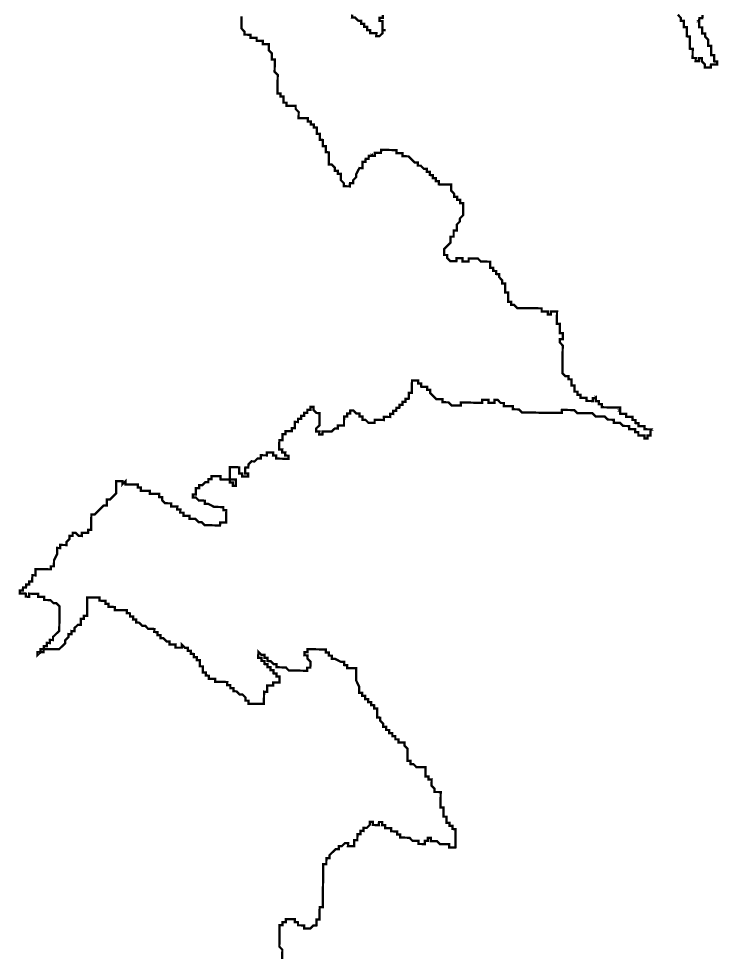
# Model space of a CAD drawing. Header units: metres. Extents: x 257673 to 289848, y 2129691 to 2228029.
# Drawn here: x 263075 to 263982, y 2161180 to 2162390 of the extents above; entities that cross this region are included whole.
import ezdxf

# ---------------------------------------------------------------- set-up
doc = ezdxf.new("R2010")
doc.units = ezdxf.units.M
doc.header["$MEASUREMENT"] = 0
doc.layers.add('HAZARDS LINE', color=1, linetype='Continuous')

msp = doc.modelspace()

# ---------------------------------------------------------------- linework, layer by layer
at = {"layer": 'HAZARDS LINE', "lineweight": 18}
for points in [[(263416.3, 2161167.7, 2.98, 2.98, 0), (263416.5, 2161183.6, 2.98, 2.98, 0), (263412.6, 2161187.6, 2.98, 2.98, 0), (263412.9, 2161215.5, 2.98, 2.98, 0), (263416.9, 2161215.4, 2.98, 2.98, 0), (263416.9, 2161219.4, 2.98, 2.98, 0), (263420.9, 2161219.3, 2.98, 2.98, 0), (263421, 2161223.3, 2.98, 2.98, 0), (263432.9, 2161223.2, 2.98, 2.98, 0), (263432.8, 2161219.2, 2.98, 2.98, 0), (263436.8, 2161219.1, 2.98, 2.98, 0), (263436.8, 2161215.2, 2.98, 2.98, 0), (263444.7, 2161215.1, 2.98, 2.98, 0), (263444.7, 2161211.1, 2.98, 2.98, 0), (263452.6, 2161211, 2.98, 2.98, 0), (263456.6, 2161214.9, 2.98, 2.98, 0), (263460.6, 2161214.9, 2.98, 2.98, 0), (263460.7, 2161222.8, 2.98, 2.98, 0), (263464.7, 2161222.8, 2.98, 2.98, 0), (263464.9, 2161238.7, 2.98, 2.98, 0), (263468.9, 2161238.6, 2.98, 2.98, 0), (263469.5, 2161294.3, 2.98, 2.98, 0), (263473.5, 2161294.3, 2.98, 2.98, 0), (263473.6, 2161302.2, 2.98, 2.98, 0), (263477.6, 2161302.2, 2.98, 2.98, 0), (263477.6, 2161306.1, 2.98, 2.98, 0), (263481.7, 2161310.1, 2.98, 2.98, 0), (263485.7, 2161314, 2.98, 2.98, 0), (263489.7, 2161313.9, 2.98, 2.98, 0), (263489.7, 2161317.9, 2.98, 2.98, 0), (263493.7, 2161317.9, 2.98, 2.98, 0), (263497.7, 2161321.8, 2.98, 2.98, 0), (263501.7, 2161321.8, 2.98, 2.98, 0), (263501.6, 2161317.8, 2.98, 2.98, 0), (263509.6, 2161317.7, 2.98, 2.98, 0), (263509.7, 2161325.6, 2.98, 2.98, 0), (263513.7, 2161325.6, 2.98, 2.98, 0), (263513.8, 2161333.5, 2.98, 2.98, 0), (263517.7, 2161333.5, 2.98, 2.98, 0), (263517.8, 2161337.5, 2.98, 2.98, 0), (263521.8, 2161337.4, 2.98, 2.98, 0), (263521.8, 2161341.4, 2.98, 2.98, 0), (263525.8, 2161341.3, 2.98, 2.98, 0), (263529.8, 2161345.3, 2.98, 2.98, 0), (263529.9, 2161349.3, 2.98, 2.98, 0), (263533.8, 2161349.2, 2.98, 2.98, 0), (263533.8, 2161345.2, 2.98, 2.98, 0), (263541.7, 2161345.1, 2.98, 2.98, 0), (263541.8, 2161349.1, 2.98, 2.98, 0), (263545.8, 2161349.1, 2.98, 2.98, 0), (263545.7, 2161345.1, 2.98, 2.98, 0), (263549.7, 2161345, 2.98, 2.98, 0), (263549.7, 2161341.1, 2.98, 2.98, 0), (263557.6, 2161341, 2.98, 2.98, 0), (263557.6, 2161337, 2.98, 2.98, 0), (263565.5, 2161336.9, 2.98, 2.98, 0), (263565.5, 2161332.9, 2.98, 2.98, 0), (263569.4, 2161332.9, 2.98, 2.98, 0), (263569.4, 2161328.9, 2.98, 2.98, 0), (263581.3, 2161328.7, 2.98, 2.98, 0), (263585.2, 2161324.7, 2.98, 2.98, 0), (263593.2, 2161324.6, 2.98, 2.98, 0), (263593.1, 2161320.6, 2.98, 2.98, 0), (263601.1, 2161320.5, 2.98, 2.98, 0), (263601.1, 2161324.5, 2.98, 2.98, 0), (263605.1, 2161324.5, 2.98, 2.98, 0), (263605.2, 2161328.4, 2.98, 2.98, 0), (263609.1, 2161328.4, 2.98, 2.98, 0), (263609.1, 2161324.4, 2.98, 2.98, 0), (263617, 2161324.3, 2.98, 2.98, 0), (263621, 2161320.3, 2.98, 2.98, 0), (263632.9, 2161320.2, 2.98, 2.98, 0), (263632.9, 2161316.2, 2.98, 2.98, 0), (263640.8, 2161316.1, 2.98, 2.98, 0), (263641.1, 2161339.9, 2.98, 2.98, 0), (263637.1, 2161340, 2.98, 2.98, 0), (263637.2, 2161344, 2.98, 2.98, 0), (263633.2, 2161344, 2.98, 2.98, 0), (263633.2, 2161348, 2.98, 2.98, 0), (263629.3, 2161348, 2.98, 2.98, 0), (263629.4, 2161356, 2.98, 2.98, 0), (263625.4, 2161356, 2.98, 2.98, 0), (263625.5, 2161368, 2.98, 2.98, 0), (263621.6, 2161368, 2.98, 2.98, 0), (263621.8, 2161387.9, 2.98, 2.98, 0), (263613.8, 2161388, 2.98, 2.98, 0), (263613.9, 2161392, 2.98, 2.98, 0), (263610, 2161396, 2.98, 2.98, 0), (263610.1, 2161404, 2.98, 2.98, 0), (263606.1, 2161404, 2.98, 2.98, 0), (263606.1, 2161408, 2.98, 2.98, 0), (263602.2, 2161408, 2.98, 2.98, 0), (263602.3, 2161420, 2.98, 2.98, 0), (263590.4, 2161420.1, 2.98, 2.98, 0), (263586.5, 2161424.1, 2.98, 2.98, 0), (263582.5, 2161424.2, 2.98, 2.98, 0), (263582.5, 2161428.2, 2.98, 2.98, 0), (263578.6, 2161428.2, 2.98, 2.98, 0), (263578.7, 2161444.1, 2.98, 2.98, 0), (263574.8, 2161448.1, 2.98, 2.98, 0), (263574.9, 2161452.1, 2.98, 2.98, 0), (263566.9, 2161452.2, 2.98, 2.98, 0), (263567, 2161456.2, 2.98, 2.98, 0), (263563, 2161456.2, 2.98, 2.98, 0), (263563, 2161460.2, 2.98, 2.98, 0), (263559.1, 2161460.3, 2.98, 2.98, 0), (263559.1, 2161464.2, 2.98, 2.98, 0), (263555.1, 2161464.3, 2.98, 2.98, 0), (263555.2, 2161468.3, 2.98, 2.98, 0), (263551.2, 2161468.3, 2.98, 2.98, 0), (263551.3, 2161472.3, 2.98, 2.98, 0), (263547.3, 2161472.3, 2.98, 2.98, 0), (263547.3, 2161476.3, 2.98, 2.98, 0), (263543.4, 2161480.3, 2.98, 2.98, 0), (263543.4, 2161484.3, 2.98, 2.98, 0), (263539.5, 2161484.4, 2.98, 2.98, 0), (263539.6, 2161496.3, 2.98, 2.98, 0), (263535.6, 2161496.3, 2.98, 2.98, 0), (263535.7, 2161500.3, 2.98, 2.98, 0), (263531.7, 2161500.4, 2.98, 2.98, 0), (263531.8, 2161504.3, 2.98, 2.98, 0), (263527.8, 2161504.4, 2.98, 2.98, 0), (263527.8, 2161508.4, 2.98, 2.98, 0), (263523.9, 2161508.4, 2.98, 2.98, 0), (263523.9, 2161512.4, 2.98, 2.98, 0), (263519.9, 2161512.4, 2.98, 2.98, 0), (263520, 2161516.4, 2.98, 2.98, 0), (263516, 2161516.5, 2.98, 2.98, 0), (263516.1, 2161524.4, 2.98, 2.98, 0), (263512.2, 2161532.4, 2.98, 2.98, 0), (263512.4, 2161548.3, 2.98, 2.98, 0), (263500.5, 2161548.5, 2.98, 2.98, 0), (263500.5, 2161552.4, 2.98, 2.98, 0), (263496.6, 2161552.5, 2.98, 2.98, 0), (263496.6, 2161556.5, 2.98, 2.98, 0), (263492.6, 2161556.5, 2.98, 2.98, 0), (263484.7, 2161560.6, 2.98, 2.98, 0), (263480.8, 2161560.6, 2.98, 2.98, 0), (263480.8, 2161564.6, 2.98, 2.98, 0), (263476.8, 2161564.7, 2.98, 2.98, 0), (263476.9, 2161568.6, 2.98, 2.98, 0), (263472.9, 2161568.7, 2.98, 2.98, 0), (263473, 2161572.7, 2.98, 2.98, 0), (263449.1, 2161573, 2.98, 2.98, 0), (263449, 2161569, 2.98, 2.98, 0), (263445.1, 2161569, 2.98, 2.98, 0), (263445, 2161565.1, 2.98, 2.98, 0), (263449, 2161565, 2.98, 2.98, 0), (263448.9, 2161561, 2.98, 2.98, 0), (263452.9, 2161557, 2.98, 2.98, 0), (263452.8, 2161549.1, 2.98, 2.98, 0), (263448.8, 2161549.1, 2.98, 2.98, 0), (263448.8, 2161545.1, 2.98, 2.98, 0), (263424.9, 2161545.4, 2.98, 2.98, 0), (263421, 2161549.4, 2.98, 2.98, 0), (263409, 2161549.6, 2.98, 2.98, 0), (263409.1, 2161553.6, 2.98, 2.98, 0), (263405.1, 2161553.6, 2.98, 2.98, 0), (263401.2, 2161557.6, 2.98, 2.98, 0), (263397.2, 2161557.7, 2.98, 2.98, 0), (263397.3, 2161561.7, 2.98, 2.98, 0), (263393.3, 2161561.7, 2.98, 2.98, 0), (263393.3, 2161565.7, 2.98, 2.98, 0), (263389.4, 2161565.7, 2.98, 2.98, 0), (263385.4, 2161569.8, 2.98, 2.98, 0), (263385.3, 2161561.8, 2.98, 2.98, 0), (263389.3, 2161561.8, 2.98, 2.98, 0), (263389.3, 2161557.8, 2.98, 2.98, 0), (263393.2, 2161557.7, 2.98, 2.98, 0), (263393.2, 2161553.8, 2.98, 2.98, 0), (263397.2, 2161553.7, 2.98, 2.98, 0), (263397.1, 2161549.7, 2.98, 2.98, 0), (263401.1, 2161549.7, 2.98, 2.98, 0), (263401, 2161545.7, 2.98, 2.98, 0), (263405, 2161545.7, 2.98, 2.98, 0), (263405, 2161541.7, 2.98, 2.98, 0), (263408.9, 2161541.6, 2.98, 2.98, 0), (263408.9, 2161537.7, 2.98, 2.98, 0), (263412.9, 2161537.6, 2.98, 2.98, 0), (263412.8, 2161529.7, 2.98, 2.98, 0), (263404.8, 2161529.8, 2.98, 2.98, 0), (263404.8, 2161525.8, 2.98, 2.98, 0), (263396.8, 2161525.9, 2.98, 2.98, 0), (263396.7, 2161517.9, 2.98, 2.98, 0), (263392.8, 2161518, 2.98, 2.98, 0), (263392.6, 2161502.1, 2.98, 2.98, 0), (263372.7, 2161502.3, 2.98, 2.98, 0), (263372.7, 2161506.3, 2.98, 2.98, 0), (263368.7, 2161506.3, 2.98, 2.98, 0), (263368.8, 2161510.3, 2.98, 2.98, 0), (263364.9, 2161514.3, 2.98, 2.98, 0), (263360.9, 2161514.4, 2.98, 2.98, 0), (263357, 2161518.4, 2.98, 2.98, 0), (263353, 2161518.5, 2.98, 2.98, 0), (263353, 2161522.4, 2.98, 2.98, 0), (263349.1, 2161522.5, 2.98, 2.98, 0), (263349.1, 2161526.5, 2.98, 2.98, 0), (263345.1, 2161526.5, 2.98, 2.98, 0), (263345.2, 2161530.5, 2.98, 2.98, 0), (263329.3, 2161530.7, 2.98, 2.98, 0), (263329.3, 2161534.7, 2.98, 2.98, 0), (263321.4, 2161534.7, 2.98, 2.98, 0), (263321.4, 2161538.7, 2.98, 2.98, 0), (263317.5, 2161538.8, 2.98, 2.98, 0), (263317.5, 2161542.8, 2.98, 2.98, 0), (263313.5, 2161542.8, 2.98, 2.98, 0), (263313.6, 2161550.8, 2.98, 2.98, 0), (263309.6, 2161550.8, 2.98, 2.98, 0), (263309.7, 2161558.8, 2.98, 2.98, 0), (263305.8, 2161558.8, 2.98, 2.98, 0), (263305.8, 2161562.8, 2.98, 2.98, 0), (263301.8, 2161562.8, 2.98, 2.98, 0), (263301.9, 2161566.8, 2.98, 2.98, 0), (263297.9, 2161566.9, 2.98, 2.98, 0), (263298, 2161570.8, 2.98, 2.98, 0), (263294, 2161570.9, 2.98, 2.98, 0), (263294, 2161574.9, 2.98, 2.98, 0), (263290.1, 2161574.9, 2.98, 2.98, 0), (263286.1, 2161578.9, 2.98, 2.98, 0), (263286.1, 2161575, 2.98, 2.98, 0), (263278.1, 2161575, 2.98, 2.98, 0), (263278.2, 2161579, 2.98, 2.98, 0), (263270.2, 2161579.1, 2.98, 2.98, 0), (263270.3, 2161583.1, 2.98, 2.98, 0), (263266.3, 2161583.1, 2.98, 2.98, 0), (263262.4, 2161587.2, 2.98, 2.98, 0), (263258.4, 2161587.2, 2.98, 2.98, 0), (263258.4, 2161591.2, 2.98, 2.98, 0), (263254.5, 2161591.2, 2.98, 2.98, 0), (263254.5, 2161595.2, 2.98, 2.98, 0), (263250.5, 2161595.3, 2.98, 2.98, 0), (263250.6, 2161599.2, 2.98, 2.98, 0), (263242.6, 2161599.3, 2.98, 2.98, 0), (263238.7, 2161603.4, 2.98, 2.98, 0), (263234.7, 2161603.4, 2.98, 2.98, 0), (263230.8, 2161607.4, 2.98, 2.98, 0), (263226.8, 2161607.5, 2.98, 2.98, 0), (263226.9, 2161611.5, 2.98, 2.98, 0), (263222.9, 2161611.5, 2.98, 2.98, 0), (263223, 2161615.5, 2.98, 2.98, 0), (263219, 2161615.5, 2.98, 2.98, 0), (263219, 2161619.5, 2.98, 2.98, 0), (263215, 2161619.6, 2.98, 2.98, 0), (263215.1, 2161623.5, 2.98, 2.98, 0), (263199.2, 2161623.7, 2.98, 2.98, 0), (263199.2, 2161627.7, 2.98, 2.98, 0), (263191.3, 2161627.8, 2.98, 2.98, 0), (263191.3, 2161631.8, 2.98, 2.98, 0), (263187.4, 2161631.8, 2.98, 2.98, 0), (263187.4, 2161635.8, 2.98, 2.98, 0), (263179.5, 2161635.9, 2.98, 2.98, 0), (263179.5, 2161639.9, 2.98, 2.98, 0), (263163.6, 2161640.1, 2.98, 2.98, 0), (263163.3, 2161616.2, 2.98, 2.98, 0), (263159.3, 2161616.3, 2.98, 2.98, 0), (263159.3, 2161612.3, 2.98, 2.98, 0), (263155.3, 2161612.3, 2.98, 2.98, 0), (263155.2, 2161604.4, 2.98, 2.98, 0), (263151.2, 2161604.4, 2.98, 2.98, 0), (263147.2, 2161600.5, 2.98, 2.98, 0), (263147.2, 2161596.5, 2.98, 2.98, 0), (263143.2, 2161596.6, 2.98, 2.98, 0), (263143.1, 2161592.6, 2.98, 2.98, 0), (263139.2, 2161592.7, 2.98, 2.98, 0), (263139.1, 2161588.7, 2.98, 2.98, 0), (263135.1, 2161584.8, 2.98, 2.98, 0), (263135, 2161580.8, 2.98, 2.98, 0), (263131, 2161576.8, 2.98, 2.98, 0), (263127, 2161572.9, 2.98, 2.98, 0), (263107.1, 2161573.2, 2.98, 2.98, 0), (263103.1, 2161573.2, 2.98, 2.98, 0), (263103.1, 2161569.2, 2.98, 2.98, 0), (263107.1, 2161569.2, 2.98, 2.98, 0), (263107.1, 2161573.2, 2.98, 2.98, 0), (263107.2, 2161577.1, 2.98, 2.98, 0), (263111.1, 2161577.1, 2.98, 2.98, 0), (263111.2, 2161581.1, 2.98, 2.98, 0), (263115.2, 2161581, 2.98, 2.98, 0), (263115.2, 2161585, 2.98, 2.98, 0), (263119.2, 2161584.9, 2.98, 2.98, 0), (263119.2, 2161588.9, 2.98, 2.98, 0), (263127.3, 2161596.8, 2.98, 2.98, 0), (263127.7, 2161628.6, 2.98, 2.98, 0), (263123.7, 2161632.6, 2.98, 2.98, 0), (263119.8, 2161632.7, 2.98, 2.98, 0), (263115.8, 2161636.7, 2.98, 2.98, 0), (263107.9, 2161636.8, 2.98, 2.98, 0), (263107.9, 2161640.8, 2.98, 2.98, 0), (263104, 2161640.8, 2.98, 2.98, 0), (263100, 2161640.9, 2.98, 2.98, 0), (263100, 2161644.8, 2.98, 2.98, 0), (263088.1, 2161645, 2.98, 2.98, 0), (263088.1, 2161641, 2.98, 2.98, 0), (263084.1, 2161641.1, 2.98, 2.98, 0), (263084.1, 2161645, 2.98, 2.98, 0), (263076.2, 2161645.1, 2.98, 2.98, 0), (263076.2, 2161649.1, 2.98, 2.98, 0), (263080.2, 2161649.1, 2.98, 2.98, 0), (263080.3, 2161653, 2.98, 2.98, 0), (263084.2, 2161653, 2.98, 2.98, 0), (263084.3, 2161657, 2.98, 2.98, 0), (263088.3, 2161656.9, 2.98, 2.98, 0), (263088.3, 2161660.9, 2.98, 2.98, 0), (263092.3, 2161660.8, 2.98, 2.98, 0), (263092.4, 2161668.8, 2.98, 2.98, 0), (263096.4, 2161668.7, 2.98, 2.98, 0), (263096.4, 2161676.7, 2.98, 2.98, 0), (263116.3, 2161676.5, 2.98, 2.98, 0), (263116.4, 2161680.4, 2.98, 2.98, 0), (263120.4, 2161680.4, 2.98, 2.98, 0), (263120.5, 2161688.3, 2.98, 2.98, 0), (263124.5, 2161696.2, 2.98, 2.98, 0), (263124.6, 2161704.2, 2.98, 2.98, 0), (263128.6, 2161704.1, 2.98, 2.98, 0), (263128.6, 2161708.1, 2.98, 2.98, 0), (263136.6, 2161708, 2.98, 2.98, 0), (263136.6, 2161712, 2.98, 2.98, 0), (263140.7, 2161715.9, 2.98, 2.98, 0), (263140.7, 2161719.9, 2.98, 2.98, 0), (263144.7, 2161719.9, 2.98, 2.98, 0), (263144.7, 2161723.8, 2.98, 2.98, 0), (263148.7, 2161723.8, 2.98, 2.98, 0), (263152.6, 2161719.8, 2.98, 2.98, 0), (263156.6, 2161719.7, 2.98, 2.98, 0), (263156.7, 2161723.7, 2.98, 2.98, 0), (263164.6, 2161723.6, 2.98, 2.98, 0), (263164.7, 2161727.6, 2.98, 2.98, 0), (263168.6, 2161727.5, 2.98, 2.98, 0), (263168.9, 2161747.4, 2.98, 2.98, 0), (263172.9, 2161747.4, 2.98, 2.98, 0), (263176.9, 2161751.3, 2.98, 2.98, 0), (263180.9, 2161755.2, 2.98, 2.98, 0), (263184.9, 2161759.1, 2.98, 2.98, 0), (263188.9, 2161759.1, 2.98, 2.98, 0), (263189, 2161767, 2.98, 2.98, 0), (263193, 2161767, 2.98, 2.98, 0), (263197, 2161770.9, 2.98, 2.98, 0), (263201, 2161774.9, 2.98, 2.98, 0), (263201.2, 2161790.8, 2.98, 2.98, 0), (263209.2, 2161790.7, 2.98, 2.98, 0), (263209.1, 2161786.7, 2.98, 2.98, 0), (263213.2, 2161790.6, 2.98, 2.98, 0), (263213.1, 2161786.6, 2.98, 2.98, 0), (263229, 2161786.4, 2.98, 2.98, 0), (263229, 2161782.5, 2.98, 2.98, 0), (263232.9, 2161782.4, 2.98, 2.98, 0), (263232.9, 2161778.4, 2.98, 2.98, 0), (263244.8, 2161778.3, 2.98, 2.98, 0), (263244.8, 2161774.3, 2.98, 2.98, 0), (263256.7, 2161774.2, 2.98, 2.98, 0), (263256.7, 2161770.2, 2.98, 2.98, 0), (263260.6, 2161770.1, 2.98, 2.98, 0), (263260.6, 2161766.2, 2.98, 2.98, 0), (263264.5, 2161762.1, 2.98, 2.98, 0), (263272.5, 2161762, 2.98, 2.98, 0), (263272.4, 2161758.1, 2.98, 2.98, 0), (263280.4, 2161758, 2.98, 2.98, 0), (263280.3, 2161754, 2.98, 2.98, 0), (263284.3, 2161753.9, 2.98, 2.98, 0), (263284.2, 2161750, 2.98, 2.98, 0), (263288.2, 2161749.9, 2.98, 2.98, 0), (263288.2, 2161745.9, 2.98, 2.98, 0), (263296.1, 2161745.8, 2.98, 2.98, 0), (263296.1, 2161741.9, 2.98, 2.98, 0), (263304, 2161741.8, 2.98, 2.98, 0), (263308, 2161737.7, 2.98, 2.98, 0), (263311.9, 2161737.7, 2.98, 2.98, 0), (263315.9, 2161733.7, 2.98, 2.98, 0), (263335.7, 2161733.4, 2.98, 2.98, 0), (263335.8, 2161737.4, 2.98, 2.98, 0), (263343.7, 2161737.3, 2.98, 2.98, 0), (263343.9, 2161753.2, 2.98, 2.98, 0), (263340, 2161753.3, 2.98, 2.98, 0), (263340, 2161757.2, 2.98, 2.98, 0), (263328.1, 2161757.4, 2.98, 2.98, 0), (263320.2, 2161761.5, 2.98, 2.98, 0), (263316.2, 2161761.5, 2.98, 2.98, 0), (263316.2, 2161765.5, 2.98, 2.98, 0), (263308.3, 2161765.6, 2.98, 2.98, 0), (263304.4, 2161769.6, 2.98, 2.98, 0), (263300.4, 2161769.7, 2.98, 2.98, 0), (263300.4, 2161773.6, 2.98, 2.98, 0), (263304.4, 2161773.6, 2.98, 2.98, 0), (263304.5, 2161781.5, 2.98, 2.98, 0), (263308.5, 2161781.5, 2.98, 2.98, 0), (263308.5, 2161785.5, 2.98, 2.98, 0), (263312.5, 2161785.4, 2.98, 2.98, 0), (263316.5, 2161789.3, 2.98, 2.98, 0), (263320.5, 2161789.3, 2.98, 2.98, 0), (263320.6, 2161793.3, 2.98, 2.98, 0), (263324.5, 2161793.2, 2.98, 2.98, 0), (263324.6, 2161797.2, 2.98, 2.98, 0), (263336.5, 2161797.1, 2.98, 2.98, 0), (263336.5, 2161793.1, 2.98, 2.98, 0), (263348.4, 2161792.9, 2.98, 2.98, 0), (263348.6, 2161808.8, 2.98, 2.98, 0), (263360.5, 2161808.7, 2.98, 2.98, 0), (263360.4, 2161800.7, 2.98, 2.98, 0), (263364.4, 2161800.7, 2.98, 2.98, 0), (263364.3, 2161796.7, 2.98, 2.98, 0), (263372.3, 2161796.6, 2.98, 2.98, 0), (263372.3, 2161800.6, 2.98, 2.98, 0), (263368.4, 2161800.6, 2.98, 2.98, 0), (263368.5, 2161808.6, 2.98, 2.98, 0), (263372.4, 2161808.6, 2.98, 2.98, 0), (263372.5, 2161812.5, 2.98, 2.98, 0), (263376.5, 2161816.5, 2.98, 2.98, 0), (263380.5, 2161816.4, 2.98, 2.98, 0), (263384.5, 2161820.3, 2.98, 2.98, 0), (263388.5, 2161820.3, 2.98, 2.98, 0), (263388.5, 2161824.3, 2.98, 2.98, 0), (263396.5, 2161824.2, 2.98, 2.98, 0), (263396.5, 2161828.1, 2.98, 2.98, 0), (263404.5, 2161828, 2.98, 2.98, 0), (263404.4, 2161824.1, 2.98, 2.98, 0), (263408.4, 2161824, 2.98, 2.98, 0), (263408.4, 2161820, 2.98, 2.98, 0), (263424.3, 2161819.8, 2.98, 2.98, 0), (263424.3, 2161823.8, 2.98, 2.98, 0), (263420.3, 2161823.9, 2.98, 2.98, 0), (263420.4, 2161827.9, 2.98, 2.98, 0), (263416.4, 2161827.9, 2.98, 2.98, 0), (263416.5, 2161831.9, 2.98, 2.98, 0), (263412.5, 2161831.9, 2.98, 2.98, 0), (263412.6, 2161843.9, 2.98, 2.98, 0), (263416.6, 2161843.8, 2.98, 2.98, 0), (263416.7, 2161851.8, 2.98, 2.98, 0), (263420.7, 2161851.7, 2.98, 2.98, 0), (263420.7, 2161855.7, 2.98, 2.98, 0), (263428.7, 2161855.6, 2.98, 2.98, 0), (263428.7, 2161859.6, 2.98, 2.98, 0), (263432.7, 2161859.5, 2.98, 2.98, 0), (263432.8, 2161867.5, 2.98, 2.98, 0), (263436.8, 2161867.4, 2.98, 2.98, 0), (263436.8, 2161871.4, 2.98, 2.98, 0), (263440.8, 2161871.4, 2.98, 2.98, 0), (263440.9, 2161875.3, 2.98, 2.98, 0), (263444.8, 2161875.3, 2.98, 2.98, 0), (263444.9, 2161879.3, 2.98, 2.98, 0), (263448.9, 2161879.2, 2.98, 2.98, 0), (263448.9, 2161883.2, 2.98, 2.98, 0), (263452.9, 2161883.1, 2.98, 2.98, 0), (263452.9, 2161887.1, 2.98, 2.98, 0), (263456.9, 2161887.1, 2.98, 2.98, 0), (263456.9, 2161883.1, 2.98, 2.98, 0), (263460.8, 2161879.1, 2.98, 2.98, 0), (263464.8, 2161879, 2.98, 2.98, 0), (263464.6, 2161863.1, 2.98, 2.98, 0), (263460.5, 2161859.2, 2.98, 2.98, 0), (263460.5, 2161855.2, 2.98, 2.98, 0), (263464.5, 2161855.2, 2.98, 2.98, 0), (263464.4, 2161851.2, 2.98, 2.98, 0), (263468.4, 2161851.1, 2.98, 2.98, 0), (263468.5, 2161855.1, 2.98, 2.98, 0), (263480.4, 2161855, 2.98, 2.98, 0), (263484.4, 2161858.9, 2.98, 2.98, 0), (263488.4, 2161858.8, 2.98, 2.98, 0), (263488.4, 2161862.8, 2.98, 2.98, 0), (263496.4, 2161862.7, 2.98, 2.98, 0), (263496.5, 2161874.6, 2.98, 2.98, 0), (263500.5, 2161874.6, 2.98, 2.98, 0), (263500.5, 2161878.6, 2.98, 2.98, 0), (263504.5, 2161878.5, 2.98, 2.98, 0), (263504.6, 2161882.5, 2.98, 2.98, 0), (263508.6, 2161882.5, 2.98, 2.98, 0), (263512.5, 2161878.4, 2.98, 2.98, 0), (263516.5, 2161878.4, 2.98, 2.98, 0), (263516.4, 2161874.4, 2.98, 2.98, 0), (263520.4, 2161874.4, 2.98, 2.98, 0), (263520.3, 2161870.4, 2.98, 2.98, 0), (263524.3, 2161870.3, 2.98, 2.98, 0), (263528.2, 2161866.3, 2.98, 2.98, 0), (263536.2, 2161866.2, 2.98, 2.98, 0), (263536.2, 2161870.2, 2.98, 2.98, 0), (263548.2, 2161870, 2.98, 2.98, 0), (263548.2, 2161874, 2.98, 2.98, 0), (263556.2, 2161873.9, 2.98, 2.98, 0), (263556.2, 2161877.9, 2.98, 2.98, 0), (263560.2, 2161877.8, 2.98, 2.98, 0), (263560.2, 2161881.8, 2.98, 2.98, 0), (263564.2, 2161881.8, 2.98, 2.98, 0), (263564.3, 2161885.8, 2.98, 2.98, 0), (263568.2, 2161885.7, 2.98, 2.98, 0), (263568.3, 2161889.7, 2.98, 2.98, 0), (263572.3, 2161889.6, 2.98, 2.98, 0), (263572.3, 2161893.6, 2.98, 2.98, 0), (263576.3, 2161893.6, 2.98, 2.98, 0), (263576.3, 2161897.5, 2.98, 2.98, 0), (263580.3, 2161897.5, 2.98, 2.98, 0), (263580.4, 2161905.4, 2.98, 2.98, 0), (263584.4, 2161905.4, 2.98, 2.98, 0), (263584.6, 2161921.3, 2.98, 2.98, 0), (263592.5, 2161921.2, 2.98, 2.98, 0), (263592.5, 2161917.2, 2.98, 2.98, 0), (263596.5, 2161917.2, 2.98, 2.98, 0), (263596.4, 2161913.2, 2.98, 2.98, 0), (263604.4, 2161913.1, 2.98, 2.98, 0), (263604.3, 2161909.1, 2.98, 2.98, 0), (263608.3, 2161909.1, 2.98, 2.98, 0), (263608.2, 2161905.1, 2.98, 2.98, 0), (263612.2, 2161901.1, 2.98, 2.98, 0), (263616.1, 2161897, 2.98, 2.98, 0), (263624, 2161897, 2.98, 2.98, 0), (263624, 2161893, 2.98, 2.98, 0), (263632, 2161892.9, 2.98, 2.98, 0), (263635.9, 2161888.9, 2.98, 2.98, 0), (263647.8, 2161888.7, 2.98, 2.98, 0), (263647.9, 2161892.7, 2.98, 2.98, 0), (263675.7, 2161892.3, 2.98, 2.98, 0), (263675.7, 2161896.3, 2.98, 2.98, 0), (263683.7, 2161896.2, 2.98, 2.98, 0), (263683.6, 2161892.2, 2.98, 2.98, 0), (263691.6, 2161892.1, 2.98, 2.98, 0), (263691.6, 2161896.1, 2.98, 2.98, 0), (263695.6, 2161896.1, 2.98, 2.98, 0), (263699.5, 2161892.1, 2.98, 2.98, 0), (263703.5, 2161892, 2.98, 2.98, 0), (263703.5, 2161888, 2.98, 2.98, 0), (263715.4, 2161887.9, 2.98, 2.98, 0), (263715.3, 2161883.9, 2.98, 2.98, 0), (263723.3, 2161883.8, 2.98, 2.98, 0), (263727.2, 2161879.8, 2.98, 2.98, 0), (263778.9, 2161879.1, 2.98, 2.98, 0), (263779, 2161883.1, 2.98, 2.98, 0), (263794.9, 2161882.9, 2.98, 2.98, 0), (263798.8, 2161878.9, 2.98, 2.98, 0), (263818.7, 2161878.7, 2.98, 2.98, 0), (263822.6, 2161874.6, 2.98, 2.98, 0), (263834.5, 2161874.5, 2.98, 2.98, 0), (263838.5, 2161870.5, 2.98, 2.98, 0), (263846.4, 2161870.4, 2.98, 2.98, 0), (263846.4, 2161866.4, 2.98, 2.98, 0), (263854.3, 2161866.3, 2.98, 2.98, 0), (263858.2, 2161862.3, 2.98, 2.98, 0), (263866.2, 2161862.2, 2.98, 2.98, 0), (263866.1, 2161858.2, 2.98, 2.98, 0), (263874.1, 2161858.1, 2.98, 2.98, 0), (263874, 2161854.1, 2.98, 2.98, 0), (263878, 2161854.1, 2.98, 2.98, 0), (263878, 2161850.1, 2.98, 2.98, 0), (263885.9, 2161850, 2.98, 2.98, 0), (263885.9, 2161846, 2.98, 2.98, 0), (263889.9, 2161846, 2.98, 2.98, 0), (263889.9, 2161850, 2.98, 2.98, 0), (263893.9, 2161849.9, 2.98, 2.98, 0), (263894, 2161857.9, 2.98, 2.98, 0), (263886, 2161858, 2.98, 2.98, 0), (263886.1, 2161861.9, 2.98, 2.98, 0), (263878.1, 2161862, 2.98, 2.98, 0), (263878.2, 2161866, 2.98, 2.98, 0), (263874.2, 2161866.1, 2.98, 2.98, 0), (263874.2, 2161870, 2.98, 2.98, 0), (263870.3, 2161870.1, 2.98, 2.98, 0), (263870.3, 2161874.1, 2.98, 2.98, 0), (263862.4, 2161874.2, 2.98, 2.98, 0), (263862.4, 2161878.1, 2.98, 2.98, 0), (263854.5, 2161878.2, 2.98, 2.98, 0), (263854.5, 2161882.2, 2.98, 2.98, 0), (263854.6, 2161886.2, 2.98, 2.98, 0), (263830.7, 2161886.5, 2.98, 2.98, 0), (263830.7, 2161890.4, 2.98, 2.98, 0), (263826.8, 2161890.5, 2.98, 2.98, 0), (263826.8, 2161894.5, 2.98, 2.98, 0), (263822.8, 2161894.5, 2.98, 2.98, 0), (263822.9, 2161898.5, 2.98, 2.98, 0), (263818.9, 2161898.5, 2.98, 2.98, 0), (263818.9, 2161894.6, 2.98, 2.98, 0), (263810.9, 2161894.7, 2.98, 2.98, 0), (263811, 2161898.6, 2.98, 2.98, 0), (263803, 2161898.7, 2.98, 2.98, 0), (263803.1, 2161902.7, 2.98, 2.98, 0), (263799.1, 2161902.8, 2.98, 2.98, 0), (263799.1, 2161906.7, 2.98, 2.98, 0), (263795.2, 2161906.8, 2.98, 2.98, 0), (263795.3, 2161914.7, 2.98, 2.98, 0), (263791.3, 2161914.8, 2.98, 2.98, 0), (263791.4, 2161922.7, 2.98, 2.98, 0), (263787.4, 2161922.8, 2.98, 2.98, 0), (263787.5, 2161926.8, 2.98, 2.98, 0), (263783.5, 2161926.8, 2.98, 2.98, 0), (263779.5, 2161930.8, 2.98, 2.98, 0), (263780, 2161966.6, 2.98, 2.98, 0), (263776.1, 2161970.7, 2.98, 2.98, 0), (263776.1, 2161974.6, 2.98, 2.98, 0), (263780.1, 2161974.6, 2.98, 2.98, 0), (263780.2, 2161982.5, 2.98, 2.98, 0), (263776.2, 2161982.6, 2.98, 2.98, 0), (263776.3, 2161994.5, 2.98, 2.98, 0), (263772.4, 2161994.6, 2.98, 2.98, 0), (263772.6, 2162010.5, 2.98, 2.98, 0), (263764.6, 2162010.6, 2.98, 2.98, 0), (263764.6, 2162006.6, 2.98, 2.98, 0), (263760.6, 2162006.6, 2.98, 2.98, 0), (263760.6, 2162010.6, 2.98, 2.98, 0), (263752.7, 2162010.7, 2.98, 2.98, 0), (263752.7, 2162014.7, 2.98, 2.98, 0), (263720.9, 2162015.1, 2.98, 2.98, 0), (263717, 2162019.1, 2.98, 2.98, 0), (263713, 2162019.2, 2.98, 2.98, 0), (263713.1, 2162023.1, 2.98, 2.98, 0), (263709.1, 2162023.2, 2.98, 2.98, 0), (263709.2, 2162035.1, 2.98, 2.98, 0), (263705.3, 2162035.2, 2.98, 2.98, 0), (263705.4, 2162047.1, 2.98, 2.98, 0), (263701.4, 2162047.1, 2.98, 2.98, 0), (263701.5, 2162051.1, 2.98, 2.98, 0), (263697.6, 2162055.1, 2.98, 2.98, 0), (263697.6, 2162059.1, 2.98, 2.98, 0), (263693.6, 2162059.2, 2.98, 2.98, 0), (263693.7, 2162063.1, 2.98, 2.98, 0), (263689.7, 2162063.2, 2.98, 2.98, 0), (263689.8, 2162067.2, 2.98, 2.98, 0), (263685.8, 2162067.2, 2.98, 2.98, 0), (263685.9, 2162075.2, 2.98, 2.98, 0), (263673.9, 2162075.3, 2.98, 2.98, 0), (263670, 2162079.3, 2.98, 2.98, 0), (263658.1, 2162079.5, 2.98, 2.98, 0), (263658, 2162075.5, 2.98, 2.98, 0), (263650.1, 2162075.6, 2.98, 2.98, 0), (263650.1, 2162079.6, 2.98, 2.98, 0), (263642.2, 2162079.7, 2.98, 2.98, 0), (263642.1, 2162075.7, 2.98, 2.98, 0), (263634.2, 2162075.8, 2.98, 2.98, 0), (263630.3, 2162079.8, 2.98, 2.98, 0), (263630.3, 2162083.8, 2.98, 2.98, 0), (263626.3, 2162083.9, 2.98, 2.98, 0), (263626.4, 2162091.8, 2.98, 2.98, 0), (263630.5, 2162095.7, 2.98, 2.98, 0), (263634.5, 2162099.7, 2.98, 2.98, 0), (263634.6, 2162107.6, 2.98, 2.98, 0), (263638.6, 2162107.6, 2.98, 2.98, 0), (263638.6, 2162115.5, 2.98, 2.98, 0), (263642.6, 2162115.5, 2.98, 2.98, 0), (263642.7, 2162123.4, 2.98, 2.98, 0), (263646.7, 2162127.4, 2.98, 2.98, 0), (263646.8, 2162131.3, 2.98, 2.98, 0), (263650.8, 2162135.3, 2.98, 2.98, 0), (263651, 2162151.2, 2.98, 2.98, 0), (263647, 2162151.2, 2.98, 2.98, 0), (263647.1, 2162155.2, 2.98, 2.98, 0), (263643.1, 2162155.2, 2.98, 2.98, 0), (263643.2, 2162159.2, 2.98, 2.98, 0), (263639.2, 2162159.3, 2.98, 2.98, 0), (263639.2, 2162163.2, 2.98, 2.98, 0), (263635.3, 2162167.3, 2.98, 2.98, 0), (263635.4, 2162175.2, 2.98, 2.98, 0), (263619.5, 2162175.4, 2.98, 2.98, 0), (263619.5, 2162179.4, 2.98, 2.98, 0), (263615.6, 2162179.4, 2.98, 2.98, 0), (263615.6, 2162183.4, 2.98, 2.98, 0), (263611.6, 2162183.5, 2.98, 2.98, 0), (263611.7, 2162187.4, 2.98, 2.98, 0), (263607.7, 2162187.5, 2.98, 2.98, 0), (263607.8, 2162191.5, 2.98, 2.98, 0), (263603.8, 2162191.5, 2.98, 2.98, 0), (263603.8, 2162195.5, 2.98, 2.98, 0), (263599.9, 2162195.5, 2.98, 2.98, 0), (263595.9, 2162199.6, 2.98, 2.98, 0), (263592, 2162199.6, 2.98, 2.98, 0), (263592, 2162203.6, 2.98, 2.98, 0), (263588, 2162203.6, 2.98, 2.98, 0), (263584.1, 2162207.7, 2.98, 2.98, 0), (263580.2, 2162211.7, 2.98, 2.98, 0), (263572.2, 2162211.8, 2.98, 2.98, 0), (263572.3, 2162215.8, 2.98, 2.98, 0), (263564.3, 2162215.9, 2.98, 2.98, 0), (263564.4, 2162219.8, 2.98, 2.98, 0), (263544.5, 2162220.1, 2.98, 2.98, 0), (263544.4, 2162216.1, 2.98, 2.98, 0), (263536.5, 2162216.2, 2.98, 2.98, 0), (263536.4, 2162212.2, 2.98, 2.98, 0), (263532.5, 2162212.3, 2.98, 2.98, 0), (263528.5, 2162212.3, 2.98, 2.98, 0), (263528.4, 2162208.3, 2.98, 2.98, 0), (263524.5, 2162208.4, 2.98, 2.98, 0), (263524.4, 2162204.4, 2.98, 2.98, 0), (263520.4, 2162204.5, 2.98, 2.98, 0), (263520.3, 2162196.5, 2.98, 2.98, 0), (263516.4, 2162196.6, 2.98, 2.98, 0), (263512.3, 2162188.7, 2.98, 2.98, 0), (263512.2, 2162184.7, 2.98, 2.98, 0), (263508.2, 2162180.7, 2.98, 2.98, 0), (263508.2, 2162176.8, 2.98, 2.98, 0), (263504.2, 2162176.8, 2.98, 2.98, 0), (263504.1, 2162172.8, 2.98, 2.98, 0), (263496.2, 2162172.9, 2.98, 2.98, 0), (263496.2, 2162176.9, 2.98, 2.98, 0), (263492.3, 2162180.9, 2.98, 2.98, 0), (263492.4, 2162188.9, 2.98, 2.98, 0), (263488.4, 2162188.9, 2.98, 2.98, 0), (263488.5, 2162192.9, 2.98, 2.98, 0), (263484.5, 2162193, 2.98, 2.98, 0), (263484.6, 2162196.9, 2.98, 2.98, 0), (263480.6, 2162201, 2.98, 2.98, 0), (263476.7, 2162201, 2.98, 2.98, 0), (263476.8, 2162216.9, 2.98, 2.98, 0), (263472.9, 2162217, 2.98, 2.98, 0), (263473, 2162224.9, 2.98, 2.98, 0), (263469, 2162225, 2.98, 2.98, 0), (263469.1, 2162232.9, 2.98, 2.98, 0), (263465.1, 2162233, 2.98, 2.98, 0), (263465.2, 2162240.9, 2.98, 2.98, 0), (263461.2, 2162241, 2.98, 2.98, 0), (263461.3, 2162248.9, 2.98, 2.98, 0), (263457.4, 2162249, 2.98, 2.98, 0), (263457.4, 2162253, 2.98, 2.98, 0), (263453.4, 2162253, 2.98, 2.98, 0), (263453.5, 2162257, 2.98, 2.98, 0), (263449.5, 2162257, 2.98, 2.98, 0), (263449.6, 2162261, 2.98, 2.98, 0), (263437.6, 2162261.2, 2.98, 2.98, 0), (263437.7, 2162269.1, 2.98, 2.98, 0), (263433.8, 2162273.1, 2.98, 2.98, 0), (263433.8, 2162277.1, 2.98, 2.98, 0), (263421.9, 2162277.3, 2.98, 2.98, 0), (263422, 2162281.2, 2.98, 2.98, 0), (263418, 2162281.3, 2.98, 2.98, 0), (263418.1, 2162289.2, 2.98, 2.98, 0), (263414.1, 2162289.3, 2.98, 2.98, 0), (263414.2, 2162293.3, 2.98, 2.98, 0), (263410.2, 2162293.3, 2.98, 2.98, 0), (263410.5, 2162317.2, 2.98, 2.98, 0), (263406.5, 2162321.2, 2.98, 2.98, 0), (263406.7, 2162337.1, 2.98, 2.98, 0), (263402.8, 2162337.1, 2.98, 2.98, 0), (263402.9, 2162345.1, 2.98, 2.98, 0), (263398.9, 2162349.1, 2.98, 2.98, 0), (263399, 2162357.1, 2.98, 2.98, 0), (263391.1, 2162357.2, 2.98, 2.98, 0), (263391.1, 2162361.2, 2.98, 2.98, 0), (263383.2, 2162361.2, 2.98, 2.98, 0), (263383.2, 2162365.2, 2.98, 2.98, 0), (263375.3, 2162365.3, 2.98, 2.98, 0), (263375.3, 2162369.3, 2.98, 2.98, 0), (263367.4, 2162369.4, 2.98, 2.98, 0), (263367.4, 2162373.4, 2.98, 2.98, 0), (263363.5, 2162377.4, 2.98, 2.98, 0), (263363.7, 2162393.3, 2.98, 2.98, 0)], [(263506.9, 2162395.5, 2.98, 2.98, 0), (263506.8, 2162391.6, 2.98, 2.98, 0), (263510.8, 2162391.5, 2.98, 2.98, 0), (263514.7, 2162387.5, 2.98, 2.98, 0), (263518.7, 2162387.4, 2.98, 2.98, 0), (263518.7, 2162383.5, 2.98, 2.98, 0), (263522.6, 2162383.4, 2.98, 2.98, 0), (263522.6, 2162379.4, 2.98, 2.98, 0), (263526.6, 2162379.4, 2.98, 2.98, 0), (263526.5, 2162375.4, 2.98, 2.98, 0), (263530.5, 2162375.4, 2.98, 2.98, 0), (263530.4, 2162371.4, 2.98, 2.98, 0), (263538.4, 2162371.3, 2.98, 2.98, 0), (263538.3, 2162367.3, 2.98, 2.98, 0), (263542.3, 2162367.3, 2.98, 2.98, 0), (263546.3, 2162371.2, 2.98, 2.98, 0), (263546.4, 2162375.2, 2.98, 2.98, 0), (263550.4, 2162375.1, 2.98, 2.98, 0), (263546.4, 2162375.2, 2.98, 2.98, 0), (263546.5, 2162387.1, 2.98, 2.98, 0), (263542.6, 2162387.1, 2.98, 2.98, 0), (263542.6, 2162391.1, 2.98, 2.98, 0), (263546.6, 2162391.1, 2.98, 2.98, 0), (263546.6, 2162395, 2.98, 2.98, 0)], [(263929.2, 2162395.2, 2.98, 2.98, 0), (263933.1, 2162391.2, 2.98, 2.98, 0), (263933.1, 2162387.2, 2.98, 2.98, 0), (263937.1, 2162387.2, 2.98, 2.98, 0), (263937, 2162379.2, 2.98, 2.98, 0), (263940.9, 2162379.1, 2.98, 2.98, 0), (263940.8, 2162367.2, 2.98, 2.98, 0), (263944.8, 2162367.1, 2.98, 2.98, 0), (263944.6, 2162351.2, 2.98, 2.98, 0), (263948.5, 2162351.1, 2.98, 2.98, 0), (263948.4, 2162339.2, 2.98, 2.98, 0), (263952.4, 2162339.1, 2.98, 2.98, 0), (263952.3, 2162335.1, 2.98, 2.98, 0), (263956.3, 2162335.1, 2.98, 2.98, 0), (263956.4, 2162339, 2.98, 2.98, 0), (263960.3, 2162339, 2.98, 2.98, 0), (263960.3, 2162335, 2.98, 2.98, 0), (263964.2, 2162331, 2.98, 2.98, 0), (263964.2, 2162327, 2.98, 2.98, 0), (263972.1, 2162326.9, 2.98, 2.98, 0), (263972.2, 2162330.9, 2.98, 2.98, 0), (263980.2, 2162330.8, 2.98, 2.98, 0), (263980.2, 2162334.7, 2.98, 2.98, 0), (263976.2, 2162334.8, 2.98, 2.98, 0), (263976.3, 2162342.8, 2.98, 2.98, 0), (263972.4, 2162342.8, 2.98, 2.98, 0), (263972.5, 2162354.8, 2.98, 2.98, 0), (263968.5, 2162354.8, 2.98, 2.98, 0), (263968.6, 2162362.8, 2.98, 2.98, 0), (263964.7, 2162366.8, 2.98, 2.98, 0), (263964.8, 2162370.8, 2.98, 2.98, 0), (263960.8, 2162370.9, 2.98, 2.98, 0), (263960.9, 2162378.9, 2.98, 2.98, 0), (263956.9, 2162378.9, 2.98, 2.98, 0), (263957, 2162386.9, 2.98, 2.98, 0), (263957.1, 2162390.9, 2.98, 2.98, 0), (263961, 2162390.8, 2.98, 2.98, 0), (263961.1, 2162394.8, 2.98, 2.98, 0)]]:
    msp.add_lwpolyline(points, format="xyseb", dxfattribs=at)
for points, const_width in [([(263953, 2162386.9), (263957, 2162386.9)], 2.99), ([(263532.5, 2162216.2), (263532.5, 2162212.3)], 2.98), ([(263822.9, 2161902.5), (263822.9, 2161898.5)], 2.98), ([(263850.5, 2161882.3), (263854.5, 2161882.2)], 2.98), ([(263898, 2161857.8), (263894, 2161857.9)], 2.98), ([(263348.4, 2161792.9), (263356.3, 2161792.8), (263356.2, 2161784.9), (263352.3, 2161784.9), (263352.3, 2161788.9), (263348.3, 2161789)], 2.98), ([(263103.1, 2161569.2), (263099.1, 2161565.3), (263099.1, 2161569.3)], 2.98)]:
    msp.add_lwpolyline(points, close=True, dxfattribs=dict(at, const_width=const_width))

doc.saveas('drawing.dxf')
